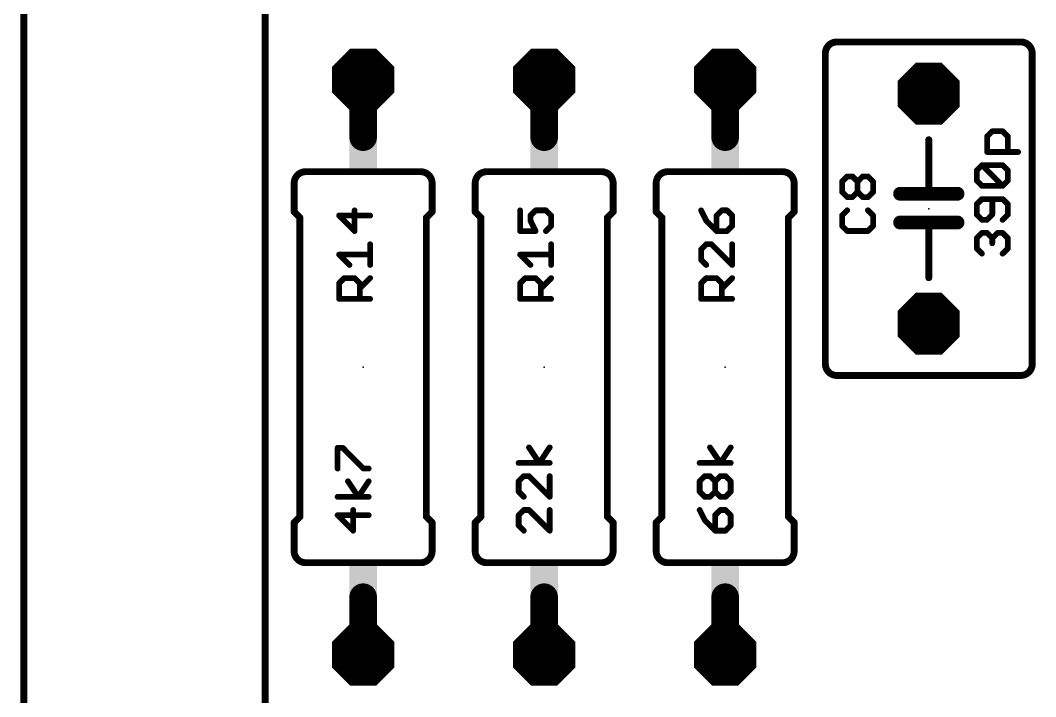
# Model space of a CAD drawing. Extents: x 0 to 135, y -25 to 72.
# Drawn here: x 37.92 to 60.36, y 15.72 to 30.66 of the extents above; entities that cross this region are included whole.
import ezdxf

# ---------------------------------------------------------------- set-up
doc = ezdxf.new("R2010")
doc.units = 0
for name, color, linetype in [('17', 82, 'CONTINUOUS'), ('21', 253, 'CONTINUOUS'), ('23', 7, 'CONTINUOUS'), ('25', 253, 'CONTINUOUS'), ('27', 253, 'CONTINUOUS'), ('29', 253, 'CONTINUOUS'), ('44', 253, 'CONTINUOUS'), ('51', 253, 'CONTINUOUS')]:
    doc.layers.add(name, color=color, linetype=linetype)

# ---------------------------------------------------------------- blocks, each defined once
blk = doc.blocks.new('OCTAGONP')
at = {"const_width": 0.5}
blk.add_lwpolyline([(-0.25, -0.1036), (-0.25, 0.1036), (-0.1036, 0.25), (0.1036, 0.25), (0.25, 0.1036), (0.25, -0.1036), (0.1036, -0.25), (-0.1036, -0.25), (-0.25, -0.1036), (-0.25, 0.1036)], dxfattribs=at)
blk = doc.blocks.new('RECT')
blk.add_solid([(-0.5, -0.5), (0.5, -0.5), (-0.5, 0.5), (0.5, 0.5)])

msp = doc.modelspace()

# ---------------------------------------------------------------- linework, layer by layer
at = {"layer": '21'}
for points, const_width in [([(43.334, 37.827), (43.334, 12.173)], 0.1524), ([(38, 31.731), (38, 15.348)], 0.1524), ([(60.032, 30.183), (55.968, 30.183)], 0.1524), ([(55.714, 29.929), (55.714, 23.071)], 0.1524), ([(60.286, 23.071), (60.286, 29.929)], 0.1524), ([(58, 26.8302), (58, 28.024)], 0.1524), ([(46.77, 27.318), (44.23, 27.318)], 0.1524), ([(50.77, 27.318), (48.23, 27.318)], 0.1524), ([(52.23, 27.318), (54.77, 27.318)], 0.1524), ([(43.976, 27.064), (43.976, 26.429)], 0.1524), ([(47.024, 27.064), (47.024, 26.429)], 0.1524), ([(47.976, 27.064), (47.976, 26.429)], 0.1524), ([(51.024, 27.064), (51.024, 26.429)], 0.1524), ([(51.976, 27.064), (51.976, 26.429)], 0.1524), ([(55.024, 27.064), (55.024, 26.429)], 0.1524), ([(57.365, 26.8302), (58, 26.8302)], 0.3048), ([(58, 26.8302), (58.635, 26.8302)], 0.3048), ([(44.103, 26.302), (43.976, 26.429)], 0.1524), ([(46.897, 26.302), (47.024, 26.429)], 0.1524), ([(48.103, 26.302), (47.976, 26.429)], 0.1524), ([(50.897, 26.302), (51.024, 26.429)], 0.1524), ([(52.103, 26.302), (51.976, 26.429)], 0.1524), ([(54.897, 26.302), (55.024, 26.429)], 0.1524), ([(44.103, 26.302), (44.103, 19.698)], 0.1524), ([(46.897, 26.302), (46.897, 19.698)], 0.1524), ([(48.103, 26.302), (48.103, 19.698)], 0.1524), ([(50.897, 26.302), (50.897, 19.698)], 0.1524), ([(52.103, 19.698), (52.103, 26.302)], 0.1524), ([(54.897, 19.698), (54.897, 26.302)], 0.1524), ([(57.365, 26.1952), (58, 26.1952)], 0.3048), ([(58, 26.1952), (58.635, 26.1952)], 0.3048), ([(58, 26.1952), (58, 24.976)], 0.1524), ([(55.968, 22.817), (60.032, 22.817)], 0.1524), ([(44.103, 19.698), (43.976, 19.571)], 0.1524), ([(46.897, 19.698), (47.024, 19.571)], 0.1524), ([(48.103, 19.698), (47.976, 19.571)], 0.1524), ([(50.897, 19.698), (51.024, 19.571)], 0.1524), ([(52.103, 19.698), (51.976, 19.571)], 0.1524), ([(54.897, 19.698), (55.024, 19.571)], 0.1524), ([(43.976, 18.936), (43.976, 19.571)], 0.1524), ([(47.024, 18.936), (47.024, 19.571)], 0.1524), ([(47.976, 18.936), (47.976, 19.571)], 0.1524), ([(51.024, 18.936), (51.024, 19.571)], 0.1524), ([(51.976, 18.936), (51.976, 19.571)], 0.1524), ([(55.024, 18.936), (55.024, 19.571)], 0.1524), ([(46.77, 18.682), (44.23, 18.682)], 0.1524), ([(50.77, 18.682), (48.23, 18.682)], 0.1524), ([(52.23, 18.682), (54.77, 18.682)], 0.1524)]:
    msp.add_lwpolyline(points, dxfattribs=dict(at, const_width=const_width))
for points, const_width in [([(55.968, 30.183, 0.4142), (55.714, 29.929)], 0.1524), ([(55.968, 30.2211, 1), (55.968, 30.1449)], 0.0762), ([(55.968, 30.1449, 1), (55.968, 30.2211)], 0.0762), ([(60.286, 29.929, 0.4142), (60.032, 30.183)], 0.1524), ([(60.032, 30.2211, 1), (60.032, 30.1449)], 0.0762), ([(60.032, 30.1449, 1), (60.032, 30.2211)], 0.0762), ([(55.7521, 29.929, 1), (55.6759, 29.929)], 0.0762), ([(55.6759, 29.929, 1), (55.7521, 29.929)], 0.0762), ([(60.3241, 29.929, 1), (60.2479, 29.929)], 0.0762), ([(60.2479, 29.929, 1), (60.3241, 29.929)], 0.0762), ([(58.0381, 28.024, 1), (57.9619, 28.024)], 0.0762), ([(44.23, 27.318, 0.4142), (43.976, 27.064)], 0.1524), ([(44.23, 27.3561, 1), (44.23, 27.2799)], 0.0762), ([(44.23, 27.2799, 1), (44.23, 27.3561)], 0.0762), ([(47.024, 27.064, 0.4142), (46.77, 27.318)], 0.1524), ([(46.77, 27.3561, 1), (46.77, 27.2799)], 0.0762), ([(46.77, 27.2799, 1), (46.77, 27.3561)], 0.0762), ([(48.23, 27.318, 0.4142), (47.976, 27.064)], 0.1524), ([(48.23, 27.3561, 1), (48.23, 27.2799)], 0.0762), ([(48.23, 27.2799, 1), (48.23, 27.3561)], 0.0762), ([(51.024, 27.064, 0.4142), (50.77, 27.318)], 0.1524), ([(50.77, 27.3561, 1), (50.77, 27.2799)], 0.0762), ([(50.77, 27.2799, 1), (50.77, 27.3561)], 0.0762), ([(52.23, 27.318, 0.4142), (51.976, 27.064)], 0.1524), ([(52.23, 27.3561, 1), (52.23, 27.2799)], 0.0762), ([(52.23, 27.2799, 1), (52.23, 27.3561)], 0.0762), ([(55.024, 27.064, 0.4142), (54.77, 27.318)], 0.1524), ([(54.77, 27.3561, 1), (54.77, 27.2799)], 0.0762), ([(54.77, 27.2799, 1), (54.77, 27.3561)], 0.0762), ([(44.0141, 27.064, 1), (43.9379, 27.064)], 0.0762), ([(43.9379, 27.064, 1), (44.0141, 27.064)], 0.0762), ([(47.0621, 27.064, 1), (46.9859, 27.064)], 0.0762), ([(46.9859, 27.064, 1), (47.0621, 27.064)], 0.0762), ([(48.0141, 27.064, 1), (47.9379, 27.064)], 0.0762), ([(47.9379, 27.064, 1), (48.0141, 27.064)], 0.0762), ([(51.0621, 27.064, 1), (50.9859, 27.064)], 0.0762), ([(50.9859, 27.064, 1), (51.0621, 27.064)], 0.0762), ([(52.0141, 27.064, 1), (51.9379, 27.064)], 0.0762), ([(51.9379, 27.064, 1), (52.0141, 27.064)], 0.0762), ([(55.0621, 27.064, 1), (54.9859, 27.064)], 0.0762), ([(54.9859, 27.064, 1), (55.0621, 27.064)], 0.0762), ([(57.365, 26.9064, 1), (57.365, 26.754)], 0.1524), ([(58, 26.9064, 1), (58, 26.754)], 0.1524), ([(58, 26.754, 1), (58, 26.9064)], 0.1524), ([(58.635, 26.754, 1), (58.635, 26.9064)], 0.1524), ([(57.9619, 26.8302, 1), (58.0381, 26.8302)], 0.0762), ([(44.0029, 26.4559, 1), (43.9491, 26.4021)], 0.0762), ([(47.0509, 26.4021, 1), (46.9971, 26.4559)], 0.0762), ([(48.0029, 26.4559, 1), (47.9491, 26.4021)], 0.0762), ([(51.0509, 26.4021, 1), (50.9971, 26.4559)], 0.0762), ([(52.0029, 26.4559, 1), (51.9491, 26.4021)], 0.0762), ([(55.0509, 26.4021, 1), (54.9971, 26.4559)], 0.0762), ([(43.9379, 26.429, 1), (44.0141, 26.429)], 0.0762), ([(44.1411, 26.302, 1), (44.0649, 26.302)], 0.0762), ([(44.0761, 26.2751, 1), (44.1299, 26.3289)], 0.0762), ([(46.9351, 26.302, 1), (46.8589, 26.302)], 0.0762), ([(46.8701, 26.3289, 1), (46.9239, 26.2751)], 0.0762), ([(46.9859, 26.429, 1), (47.0621, 26.429)], 0.0762), ([(47.9379, 26.429, 1), (48.0141, 26.429)], 0.0762), ([(48.1411, 26.302, 1), (48.0649, 26.302)], 0.0762), ([(48.0761, 26.2751, 1), (48.1299, 26.3289)], 0.0762), ([(50.9351, 26.302, 1), (50.8589, 26.302)], 0.0762), ([(50.8701, 26.3289, 1), (50.9239, 26.2751)], 0.0762), ([(50.9859, 26.429, 1), (51.0621, 26.429)], 0.0762), ([(51.9379, 26.429, 1), (52.0141, 26.429)], 0.0762), ([(52.1411, 26.302, 1), (52.0649, 26.302)], 0.0762), ([(52.0761, 26.2751, 1), (52.1299, 26.3289)], 0.0762), ([(54.9351, 26.302, 1), (54.8589, 26.302)], 0.0762), ([(54.8701, 26.3289, 1), (54.9239, 26.2751)], 0.0762), ([(54.9859, 26.429, 1), (55.0621, 26.429)], 0.0762), ([(57.365, 26.2714, 1), (57.365, 26.119)], 0.1524), ([(58, 26.2714, 1), (58, 26.119)], 0.1524), ([(58, 26.119, 1), (58, 26.2714)], 0.1524), ([(58.0381, 26.1952, 1), (57.9619, 26.1952)], 0.0762), ([(58.635, 26.119, 1), (58.635, 26.2714)], 0.1524), ([(57.9619, 24.976, 1), (58.0381, 24.976)], 0.0762), ([(55.714, 23.071, 0.4142), (55.968, 22.817)], 0.1524), ([(55.7521, 23.071, 1), (55.6759, 23.071)], 0.0762), ([(60.032, 22.817, 0.4142), (60.286, 23.071)], 0.1524), ([(60.3241, 23.071, 1), (60.2479, 23.071)], 0.0762), ([(55.6759, 23.071, 1), (55.7521, 23.071)], 0.0762), ([(55.968, 22.8551, 1), (55.968, 22.7789)], 0.0762), ([(55.968, 22.7789, 1), (55.968, 22.8551)], 0.0762), ([(60.032, 22.8551, 1), (60.032, 22.7789)], 0.0762), ([(60.032, 22.7789, 1), (60.032, 22.8551)], 0.0762), ([(60.2479, 23.071, 1), (60.3241, 23.071)], 0.0762), ([(44.1299, 19.6711, 1), (44.0761, 19.7249)], 0.0762), ([(46.9239, 19.7249, 1), (46.8701, 19.6711)], 0.0762), ([(48.1299, 19.6711, 1), (48.0761, 19.7249)], 0.0762), ([(50.9239, 19.7249, 1), (50.8701, 19.6711)], 0.0762), ([(52.1299, 19.6711, 1), (52.0761, 19.7249)], 0.0762), ([(54.9239, 19.7249, 1), (54.8701, 19.6711)], 0.0762), ([(44.0141, 19.571, 1), (43.9379, 19.571)], 0.0762), ([(43.9491, 19.5979, 1), (44.0029, 19.5441)], 0.0762), ([(44.0649, 19.698, 1), (44.1411, 19.698)], 0.0762), ([(46.8589, 19.698, 1), (46.9351, 19.698)], 0.0762), ([(47.0621, 19.571, 1), (46.9859, 19.571)], 0.0762), ([(46.9971, 19.5441, 1), (47.0509, 19.5979)], 0.0762), ([(48.0141, 19.571, 1), (47.9379, 19.571)], 0.0762), ([(47.9491, 19.5979, 1), (48.0029, 19.5441)], 0.0762), ([(48.0649, 19.698, 1), (48.1411, 19.698)], 0.0762), ([(50.8589, 19.698, 1), (50.9351, 19.698)], 0.0762), ([(51.0621, 19.571, 1), (50.9859, 19.571)], 0.0762), ([(50.9971, 19.5441, 1), (51.0509, 19.5979)], 0.0762), ([(52.0141, 19.571, 1), (51.9379, 19.571)], 0.0762), ([(51.9491, 19.5979, 1), (52.0029, 19.5441)], 0.0762), ([(52.0649, 19.698, 1), (52.1411, 19.698)], 0.0762), ([(54.8589, 19.698, 1), (54.9351, 19.698)], 0.0762), ([(55.0621, 19.571, 1), (54.9859, 19.571)], 0.0762), ([(54.9971, 19.5441, 1), (55.0509, 19.5979)], 0.0762), ([(43.976, 18.936, 0.4142), (44.23, 18.682)], 0.1524), ([(44.0141, 18.936, 1), (43.9379, 18.936)], 0.0762), ([(43.9379, 18.936, 1), (44.0141, 18.936)], 0.0762), ([(46.77, 18.682, 0.4142), (47.024, 18.936)], 0.1524), ([(47.0621, 18.936, 1), (46.9859, 18.936)], 0.0762), ([(46.9859, 18.936, 1), (47.0621, 18.936)], 0.0762), ([(47.976, 18.936, 0.4142), (48.23, 18.682)], 0.1524), ([(48.0141, 18.936, 1), (47.9379, 18.936)], 0.0762), ([(47.9379, 18.936, 1), (48.0141, 18.936)], 0.0762), ([(50.77, 18.682, 0.4142), (51.024, 18.936)], 0.1524), ([(51.0621, 18.936, 1), (50.9859, 18.936)], 0.0762), ([(50.9859, 18.936, 1), (51.0621, 18.936)], 0.0762), ([(51.976, 18.936, 0.4142), (52.23, 18.682)], 0.1524), ([(52.0141, 18.936, 1), (51.9379, 18.936)], 0.0762), ([(51.9379, 18.936, 1), (52.0141, 18.936)], 0.0762), ([(54.77, 18.682, 0.4142), (55.024, 18.936)], 0.1524), ([(55.0621, 18.936, 1), (54.9859, 18.936)], 0.0762), ([(54.9859, 18.936, 1), (55.0621, 18.936)], 0.0762), ([(44.23, 18.7201, 1), (44.23, 18.6439)], 0.0762), ([(44.23, 18.6439, 1), (44.23, 18.7201)], 0.0762), ([(46.77, 18.7201, 1), (46.77, 18.6439)], 0.0762), ([(46.77, 18.6439, 1), (46.77, 18.7201)], 0.0762), ([(48.23, 18.7201, 1), (48.23, 18.6439)], 0.0762), ([(48.23, 18.6439, 1), (48.23, 18.7201)], 0.0762), ([(50.77, 18.7201, 1), (50.77, 18.6439)], 0.0762), ([(50.77, 18.6439, 1), (50.77, 18.7201)], 0.0762), ([(52.23, 18.7201, 1), (52.23, 18.6439)], 0.0762), ([(52.23, 18.6439, 1), (52.23, 18.7201)], 0.0762), ([(54.77, 18.7201, 1), (54.77, 18.6439)], 0.0762), ([(54.77, 18.6439, 1), (54.77, 18.7201)], 0.0762)]:
    msp.add_lwpolyline(points, format="xyb", dxfattribs=dict(at, const_width=const_width))
at = {"layer": '23'}
for p in [(58, 26.5), (38, 25), (45.5, 23), (49.5, 23), (53.5, 23)]:
    msp.add_point(p, dxfattribs=at)
at = {"layer": '25', "const_width": 0.127}
for points in [[(56.0831, 27.0991), (56.1975, 27.2135)], [(56.0831, 26.8703), (56.0831, 27.0991)], [(56.1975, 27.2135), (56.3119, 27.2135)], [(56.3119, 27.2135), (56.4263, 27.0991)], [(56.4263, 27.0991), (56.5407, 27.2135)], [(56.4263, 26.8703), (56.4263, 27.0991)], [(56.5407, 27.2135), (56.6551, 27.2135)], [(56.6551, 27.2135), (56.7695, 27.0991)], [(56.7695, 27.0991), (56.7695, 26.8703)], [(56.1975, 26.7559), (56.0831, 26.8703)], [(56.4263, 26.8703), (56.3119, 26.7559)], [(56.5407, 26.7559), (56.4263, 26.8703)], [(56.7695, 26.8703), (56.6551, 26.7559)], [(56.3119, 26.7559), (56.1975, 26.7559)], [(56.6551, 26.7559), (56.5407, 26.7559)], [(45.3111, 26.0061), (45.3111, 26.4637)], [(48.9679, 26.4637), (48.9679, 26.0061)], [(49.1967, 26.3493), (49.3111, 26.4637)], [(49.3111, 26.4637), (49.5399, 26.4637)], [(49.5399, 26.4637), (49.6543, 26.3493)], [(52.9679, 26.4637), (53.0823, 26.2349)], [(53.4255, 26.4637), (53.3111, 26.3493)], [(53.5399, 26.4637), (53.4255, 26.4637)], [(53.6543, 26.3493), (53.5399, 26.4637)], [(56.1975, 26.4651), (56.0831, 26.3507)], [(56.7695, 26.3507), (56.6551, 26.4651)], [(45.6543, 26.3493), (44.9679, 26.3493)], [(44.9679, 26.3493), (45.3111, 26.0061)], [(49.1967, 26.2349), (49.1967, 26.3493)], [(49.3111, 26.0061), (49.1967, 26.2349)], [(49.6543, 26.3493), (49.6543, 26.1205)], [(53.0823, 26.2349), (53.3111, 26.0061)], [(53.3111, 26.3493), (53.3111, 26.0061)], [(53.6543, 26.1205), (53.6543, 26.3493)], [(56.0831, 26.3507), (56.0831, 26.1219)], [(56.7695, 26.1219), (56.7695, 26.3507)], [(48.9679, 26.0061), (49.3111, 26.0061)], [(49.6543, 26.1205), (49.5399, 26.0061)], [(53.3111, 26.0061), (53.5399, 26.0061)], [(53.5399, 26.0061), (53.6543, 26.1205)], [(56.0831, 26.1219), (56.1975, 26.0075)], [(56.1975, 26.0075), (56.6551, 26.0075)], [(56.6551, 26.0075), (56.7695, 26.1219)], [(45.6543, 25.2577), (45.6543, 25.7153)], [(49.6543, 25.2577), (49.6543, 25.7153)], [(53.0823, 25.7153), (52.9679, 25.6009)], [(52.9679, 25.6009), (52.9679, 25.3721)], [(53.1967, 25.7153), (53.0823, 25.7153)], [(53.6543, 25.2577), (53.1967, 25.7153)], [(53.6543, 25.7153), (53.6543, 25.2577)], [(45.1967, 25.2577), (44.9679, 25.4865)], [(44.9679, 25.4865), (45.6543, 25.4865)], [(49.1967, 25.2577), (48.9679, 25.4865)], [(48.9679, 25.4865), (49.6543, 25.4865)], [(52.9679, 25.3721), (53.0823, 25.2577)], [(44.9679, 24.8524), (45.0823, 24.9668)], [(44.9679, 24.5093), (44.9679, 24.8524)], [(45.0823, 24.9668), (45.3111, 24.9668)], [(45.3111, 24.9668), (45.4255, 24.8524)], [(45.4255, 24.738), (45.6543, 24.9668)], [(45.4255, 24.8524), (45.4255, 24.5093)], [(48.9679, 24.8524), (49.0823, 24.9668)], [(48.9679, 24.5093), (48.9679, 24.8524)], [(49.0823, 24.9668), (49.3111, 24.9668)], [(49.3111, 24.9668), (49.4255, 24.8524)], [(49.4255, 24.738), (49.6543, 24.9668)], [(49.4255, 24.8524), (49.4255, 24.5093)], [(52.9679, 24.8524), (53.0823, 24.9668)], [(52.9679, 24.5093), (52.9679, 24.8524)], [(53.0823, 24.9668), (53.3111, 24.9668)], [(53.3111, 24.9668), (53.4255, 24.8524)], [(53.4255, 24.738), (53.6543, 24.9668)], [(53.4255, 24.8524), (53.4255, 24.5093)], [(45.6543, 24.5093), (44.9679, 24.5093)], [(49.6543, 24.5093), (48.9679, 24.5093)], [(53.6543, 24.5093), (52.9679, 24.5093)]]:
    msp.add_lwpolyline(points, dxfattribs=at)
at = {"layer": '25', "const_width": 0.0635}
for points in [[(56.1149, 27.0991, 1), (56.0514, 27.0991)], [(56.0607, 27.1216, 1), (56.1056, 27.0767)], [(56.1975, 27.2453, 1), (56.1975, 27.1818)], [(56.22, 27.1911, 1), (56.1751, 27.236)], [(56.3344, 27.236, 1), (56.2895, 27.1911)], [(56.3119, 27.1818, 1), (56.3119, 27.2453)], [(56.4581, 27.0991, 1), (56.3946, 27.0991)], [(56.4039, 27.1216, 1), (56.4488, 27.0767)], [(56.4039, 27.0767, 1), (56.4488, 27.1216)], [(56.5407, 27.2453, 1), (56.5407, 27.1818)], [(56.5632, 27.1911, 1), (56.5183, 27.236)], [(56.6776, 27.236, 1), (56.6327, 27.1911)], [(56.6551, 27.1818, 1), (56.6551, 27.2453)], [(56.8013, 27.0991, 1), (56.7377, 27.0991)], [(56.747, 27.0767, 1), (56.792, 27.1216)], [(56.1056, 26.8928, 1), (56.0607, 26.8479)], [(56.4488, 26.8928, 1), (56.4039, 26.8479)], [(56.4488, 26.8479, 1), (56.4039, 26.8928)], [(56.792, 26.8479, 1), (56.747, 26.8928)], [(56.0514, 26.8703, 1), (56.1149, 26.8703)], [(56.1975, 26.7877, 1), (56.1975, 26.7242)], [(56.1751, 26.7335, 1), (56.22, 26.7784)], [(56.2895, 26.7784, 1), (56.3344, 26.7335)], [(56.3119, 26.7242, 1), (56.3119, 26.7877)], [(56.3946, 26.8703, 1), (56.4581, 26.8703)], [(56.5407, 26.7877, 1), (56.5407, 26.7242)], [(56.5183, 26.7335, 1), (56.5632, 26.7784)], [(56.6327, 26.7784, 1), (56.6776, 26.7335)], [(56.6551, 26.7242, 1), (56.6551, 26.7877)], [(56.7377, 26.8703, 1), (56.8013, 26.8703)], [(45.3429, 26.4637, 1), (45.2794, 26.4637)], [(48.9997, 26.4637, 1), (48.9362, 26.4637)], [(49.3111, 26.4954, 1), (49.3111, 26.4319)], [(49.3336, 26.4412, 1), (49.2887, 26.4861)], [(49.5624, 26.4861, 1), (49.5175, 26.4412)], [(49.5399, 26.4319, 1), (49.5399, 26.4954)], [(52.9963, 26.4779, 1), (52.9395, 26.4495)], [(53.4255, 26.4954, 1), (53.4255, 26.4319)], [(53.448, 26.4412, 1), (53.4031, 26.4861)], [(53.5624, 26.4861, 1), (53.5175, 26.4412)], [(53.5399, 26.4319, 1), (53.5399, 26.4954)], [(56.22, 26.4426, 1), (56.1751, 26.4875)], [(56.6776, 26.4875, 1), (56.6327, 26.4426)], [(44.9679, 26.381, 1), (44.9679, 26.3175)], [(44.9904, 26.3717, 1), (44.9455, 26.3268)], [(45.6543, 26.3175, 1), (45.6543, 26.381)], [(49.2285, 26.3493, 1), (49.165, 26.3493)], [(49.2251, 26.2491, 1), (49.1683, 26.2207)], [(49.165, 26.2349, 1), (49.2285, 26.2349)], [(49.1743, 26.3717, 1), (49.2192, 26.3268)], [(49.6861, 26.3493, 1), (49.6225, 26.3493)], [(49.6318, 26.3268, 1), (49.6768, 26.3717)], [(53.1048, 26.2573, 1), (53.0599, 26.2124)], [(53.0539, 26.2207, 1), (53.1107, 26.2491)], [(53.3429, 26.3493, 1), (53.2794, 26.3493)], [(53.2887, 26.3717, 1), (53.3336, 26.3268)], [(53.6861, 26.3493, 1), (53.6225, 26.3493)], [(53.6318, 26.3268, 1), (53.6768, 26.3717)], [(56.1149, 26.3507, 1), (56.0514, 26.3507)], [(56.0607, 26.3731, 1), (56.1056, 26.3282)], [(56.8013, 26.3507, 1), (56.7377, 26.3507)], [(56.747, 26.3282, 1), (56.792, 26.3731)], [(45.2794, 26.0061, 1), (45.3429, 26.0061)], [(45.2887, 25.9836, 1), (45.3336, 26.0285)], [(48.9679, 26.0378, 1), (48.9679, 25.9743)], [(48.9362, 26.0061, 1), (48.9997, 26.0061)], [(49.2827, 25.9919, 1), (49.3395, 26.0203)], [(49.3111, 25.9743, 1), (49.3111, 26.0378)], [(49.5175, 26.0285, 1), (49.5624, 25.9836)], [(49.6225, 26.1205, 1), (49.6861, 26.1205)], [(49.6768, 26.098, 1), (49.6318, 26.1429)], [(53.3111, 26.0378, 1), (53.3111, 25.9743)], [(53.2794, 26.0061, 1), (53.3429, 26.0061)], [(53.2887, 25.9836, 1), (53.3336, 26.0285)], [(53.5175, 26.0285, 1), (53.5624, 25.9836)], [(53.5399, 25.9743, 1), (53.5399, 26.0378)], [(53.6225, 26.1205, 1), (53.6861, 26.1205)], [(53.6768, 26.098, 1), (53.6318, 26.1429)], [(56.0514, 26.1219, 1), (56.1149, 26.1219)], [(56.1056, 26.1443, 1), (56.0607, 26.0994)], [(56.1975, 26.0392, 1), (56.1975, 25.9758)], [(56.1751, 25.985, 1), (56.22, 26.03)], [(56.6327, 26.03, 1), (56.6776, 25.985)], [(56.6551, 25.9758, 1), (56.6551, 26.0392)], [(56.7377, 26.1219, 1), (56.8013, 26.1219)], [(56.792, 26.0994, 1), (56.747, 26.1443)], [(45.6861, 25.7153, 1), (45.6225, 25.7153)], [(49.6861, 25.7153, 1), (49.6225, 25.7153)], [(52.9997, 25.6009, 1), (52.9362, 25.6009)], [(52.9455, 25.6233, 1), (52.9904, 25.5784)], [(53.0823, 25.747, 1), (53.0823, 25.6835)], [(53.1048, 25.6928, 1), (53.0599, 25.7377)], [(53.2192, 25.7377, 1), (53.1743, 25.6928)], [(53.1967, 25.6835, 1), (53.1967, 25.747)], [(53.6861, 25.7153, 1), (53.6225, 25.7153)], [(44.9679, 25.5182, 1), (44.9679, 25.4547)], [(44.9904, 25.5089, 1), (44.9455, 25.464)], [(45.6543, 25.4547, 1), (45.6543, 25.5182)], [(48.9679, 25.5182, 1), (48.9679, 25.4547)], [(48.9904, 25.5089, 1), (48.9455, 25.464)], [(49.6543, 25.4547, 1), (49.6543, 25.5182)], [(52.9362, 25.3721, 1), (52.9997, 25.3721)], [(52.9904, 25.3945, 1), (52.9455, 25.3496)], [(45.1743, 25.2352, 1), (45.2192, 25.2801)], [(45.6225, 25.2577, 1), (45.6861, 25.2577)], [(49.1743, 25.2352, 1), (49.2192, 25.2801)], [(49.6225, 25.2577, 1), (49.6861, 25.2577)], [(53.0599, 25.2352, 1), (53.1048, 25.2801)], [(53.6225, 25.2577, 1), (53.6861, 25.2577)], [(53.6318, 25.2352, 1), (53.6768, 25.2801)], [(44.9997, 24.8524, 1), (44.9362, 24.8524)], [(44.9455, 24.8749, 1), (44.9904, 24.83)], [(45.0823, 24.9986, 1), (45.0823, 24.9351)], [(45.1048, 24.9444, 1), (45.0599, 24.9893)], [(45.3336, 24.9893, 1), (45.2887, 24.9444)], [(45.3111, 24.9351, 1), (45.3111, 24.9986)], [(45.4573, 24.8524, 1), (45.3938, 24.8524)], [(45.4031, 24.83, 1), (45.448, 24.8749)], [(45.6768, 24.9444, 1), (45.6318, 24.9893)], [(48.9997, 24.8524, 1), (48.9362, 24.8524)], [(48.9455, 24.8749, 1), (48.9904, 24.83)], [(49.0823, 24.9986, 1), (49.0823, 24.9351)], [(49.1048, 24.9444, 1), (49.0599, 24.9893)], [(49.3336, 24.9893, 1), (49.2887, 24.9444)], [(49.3111, 24.9351, 1), (49.3111, 24.9986)], [(49.4573, 24.8524, 1), (49.3938, 24.8524)], [(49.4031, 24.83, 1), (49.448, 24.8749)], [(49.6768, 24.9444, 1), (49.6318, 24.9893)], [(52.9997, 24.8524, 1), (52.9362, 24.8524)], [(52.9455, 24.8749, 1), (52.9904, 24.83)], [(53.0823, 24.9986, 1), (53.0823, 24.9351)], [(53.1048, 24.9444, 1), (53.0599, 24.9893)], [(53.3336, 24.9893, 1), (53.2887, 24.9444)], [(53.3111, 24.9351, 1), (53.3111, 24.9986)], [(53.4573, 24.8524, 1), (53.3938, 24.8524)], [(53.4031, 24.83, 1), (53.448, 24.8749)], [(53.6768, 24.9444, 1), (53.6318, 24.9893)], [(45.4031, 24.7605, 1), (45.448, 24.7156)], [(49.4031, 24.7605, 1), (49.448, 24.7156)], [(53.4031, 24.7605, 1), (53.448, 24.7156)], [(44.9679, 24.541, 1), (44.9679, 24.4775)], [(44.9362, 24.5093, 1), (44.9997, 24.5093)], [(45.3938, 24.5093, 1), (45.4573, 24.5093)], [(45.6543, 24.4775, 1), (45.6543, 24.541)], [(48.9679, 24.541, 1), (48.9679, 24.4775)], [(48.9362, 24.5093, 1), (48.9997, 24.5093)], [(49.3938, 24.5093, 1), (49.4573, 24.5093)], [(49.6543, 24.4775, 1), (49.6543, 24.541)], [(52.9679, 24.541, 1), (52.9679, 24.4775)], [(52.9362, 24.5093, 1), (52.9997, 24.5093)], [(53.3938, 24.5093, 1), (53.4573, 24.5093)], [(53.6543, 24.4775, 1), (53.6543, 24.541)]]:
    msp.add_lwpolyline(points, format="xyb", dxfattribs=at)
at = {"layer": '27', "const_width": 0.127}
for points in [[(59.2889, 28.0959), (59.4033, 28.2103)], [(59.4033, 28.2103), (59.6321, 28.2103)], [(59.6321, 28.2103), (59.7465, 28.0959)], [(59.2889, 27.7527), (59.2889, 28.0959)], [(59.7465, 28.0959), (59.7465, 27.7527)], [(59.9753, 27.7527), (59.2889, 27.7527)], [(59.0601, 27.3475), (59.1745, 27.4619)], [(59.0601, 27.1187), (59.0601, 27.3475)], [(59.1745, 27.4619), (59.6321, 27.4619)], [(59.6321, 27.0043), (59.1745, 27.4619)], [(59.6321, 27.4619), (59.7465, 27.3475)], [(59.7465, 27.3475), (59.7465, 27.1187)], [(59.1745, 27.0043), (59.0601, 27.1187)], [(59.7465, 27.1187), (59.6321, 27.0043)], [(59.6321, 27.0043), (59.1745, 27.0043)], [(59.1745, 26.7135), (59.0601, 26.5991)], [(59.6321, 26.7135), (59.1745, 26.7135)], [(59.4033, 26.3703), (59.4033, 26.7135)], [(59.7465, 26.5991), (59.6321, 26.7135)], [(59.0601, 26.5991), (59.0601, 26.3703)], [(59.7465, 26.3703), (59.7465, 26.5991)], [(59.0601, 26.3703), (59.1745, 26.2559)], [(59.1745, 26.2559), (59.2889, 26.2559)], [(59.2889, 26.2559), (59.4033, 26.3703)], [(59.6321, 26.2559), (59.7465, 26.3703)], [(59.0601, 25.8507), (59.1745, 25.9651)], [(59.1745, 25.9651), (59.2889, 25.9651)], [(59.2889, 25.9651), (59.4033, 25.8507)], [(59.4033, 25.8507), (59.5177, 25.9651)], [(59.5177, 25.9651), (59.6321, 25.9651)], [(59.6321, 25.9651), (59.7465, 25.8507)], [(59.0601, 25.6219), (59.0601, 25.8507)], [(59.4033, 25.8507), (59.4033, 25.7363)], [(59.7465, 25.8507), (59.7465, 25.6219)], [(59.1745, 25.5075), (59.0601, 25.6219)], [(59.7465, 25.6219), (59.6321, 25.5075)], [(44.9359, 20.7606), (44.9359, 21.2182)], [(44.9359, 21.2182), (45.0503, 21.2182)], [(45.0503, 21.2182), (45.5079, 20.7606)], [(49.3935, 20.8853), (49.1647, 21.2285)], [(49.6223, 21.2285), (49.3935, 20.8853)], [(53.3935, 20.8853), (53.1647, 21.2285)], [(53.6223, 21.2285), (53.3935, 20.8853)], [(49.6223, 20.8853), (48.9359, 20.8853)], [(53.6223, 20.8853), (52.9359, 20.8853)], [(45.5079, 20.7606), (45.6223, 20.7606)], [(49.0503, 20.5945), (48.9359, 20.4801)], [(49.1647, 20.5945), (49.0503, 20.5945)], [(49.6223, 20.1369), (49.1647, 20.5945)], [(49.6223, 20.5945), (49.6223, 20.1369)], [(52.9359, 20.4801), (53.0503, 20.5945)], [(53.0503, 20.5945), (53.1647, 20.5945)], [(53.1647, 20.5945), (53.2791, 20.4801)], [(53.2791, 20.4801), (53.3935, 20.5945)], [(53.3935, 20.5945), (53.5079, 20.5945)], [(53.5079, 20.5945), (53.6223, 20.4801)], [(45.3935, 20.1369), (45.1647, 20.4801)], [(45.6223, 20.4801), (45.3935, 20.1369)], [(48.9359, 20.4801), (48.9359, 20.2513)], [(52.9359, 20.2513), (52.9359, 20.4801)], [(53.2791, 20.2513), (53.2791, 20.4801)], [(53.6223, 20.4801), (53.6223, 20.2513)], [(45.6223, 20.1369), (44.9359, 20.1369)], [(48.9359, 20.2513), (49.0503, 20.1369)], [(53.0503, 20.1369), (52.9359, 20.2513)], [(53.1647, 20.1369), (53.0503, 20.1369)], [(53.2791, 20.2513), (53.1647, 20.1369)], [(53.3935, 20.1369), (53.2791, 20.2513)], [(53.5079, 20.1369), (53.3935, 20.1369)], [(53.6223, 20.2513), (53.5079, 20.1369)], [(45.6223, 19.7317), (44.9359, 19.7317)], [(44.9359, 19.7317), (45.2791, 19.3885)], [(45.2791, 19.3885), (45.2791, 19.8461)], [(49.0503, 19.8461), (48.9359, 19.7317)], [(48.9359, 19.7317), (48.9359, 19.5029)], [(49.1647, 19.8461), (49.0503, 19.8461)], [(49.6223, 19.3885), (49.1647, 19.8461)], [(49.6223, 19.8461), (49.6223, 19.3885)], [(52.9359, 19.8461), (53.0503, 19.6173)], [(53.3935, 19.8461), (53.2791, 19.7317)], [(53.2791, 19.7317), (53.2791, 19.3885)], [(53.5079, 19.8461), (53.3935, 19.8461)], [(53.6223, 19.7317), (53.5079, 19.8461)], [(53.6223, 19.5029), (53.6223, 19.7317)], [(48.9359, 19.5029), (49.0503, 19.3885)], [(53.0503, 19.6173), (53.2791, 19.3885)], [(53.5079, 19.3885), (53.6223, 19.5029)], [(53.2791, 19.3885), (53.5079, 19.3885)]]:
    msp.add_lwpolyline(points, dxfattribs=at)
at = {"layer": '27', "const_width": 0.0635}
for points in [[(59.4033, 28.2421, 1), (59.4033, 28.1786)], [(59.4258, 28.1879, 1), (59.3809, 28.2328)], [(59.6546, 28.2328, 1), (59.6097, 28.1879)], [(59.6321, 28.1786, 1), (59.6321, 28.2421)], [(59.3207, 28.0959, 1), (59.2572, 28.0959)], [(59.2665, 28.1184, 1), (59.3114, 28.0735)], [(59.7783, 28.0959, 1), (59.7148, 28.0959)], [(59.724, 28.0735, 1), (59.769, 28.1184)], [(59.2889, 27.7845, 1), (59.2889, 27.721)], [(59.2572, 27.7527, 1), (59.3207, 27.7527)], [(59.7148, 27.7527, 1), (59.7783, 27.7527)], [(59.9753, 27.721, 1), (59.9753, 27.7845)], [(59.0919, 27.3475, 1), (59.0284, 27.3475)], [(59.0377, 27.37, 1), (59.0826, 27.3251)], [(59.1745, 27.4937, 1), (59.1745, 27.4302)], [(59.197, 27.4844, 1), (59.1521, 27.4395)], [(59.197, 27.4395, 1), (59.1521, 27.4844)], [(59.6546, 27.4844, 1), (59.6097, 27.4395)], [(59.6321, 27.4302, 1), (59.6321, 27.4937)], [(59.7783, 27.3475, 1), (59.7148, 27.3475)], [(59.724, 27.3251, 1), (59.769, 27.37)], [(59.0826, 27.1412, 1), (59.0377, 27.0963)], [(59.769, 27.0963, 1), (59.724, 27.1412)], [(59.0284, 27.1187, 1), (59.0919, 27.1187)], [(59.1745, 27.0361, 1), (59.1745, 26.9726)], [(59.1521, 26.9819, 1), (59.197, 27.0268)], [(59.6097, 27.0268, 1), (59.6546, 26.9819)], [(59.6097, 26.9819, 1), (59.6546, 27.0268)], [(59.6321, 26.9726, 1), (59.6321, 27.0361)], [(59.7148, 27.1187, 1), (59.7783, 27.1187)], [(59.1745, 26.7453, 1), (59.1745, 26.6818)], [(59.197, 26.6911, 1), (59.1521, 26.736)], [(59.4351, 26.7135, 1), (59.3716, 26.7135)], [(59.6546, 26.736, 1), (59.6097, 26.6911)], [(59.6321, 26.6818, 1), (59.6321, 26.7453)], [(59.0919, 26.5991, 1), (59.0284, 26.5991)], [(59.0377, 26.6216, 1), (59.0826, 26.5767)], [(59.7783, 26.5991, 1), (59.7148, 26.5991)], [(59.724, 26.5767, 1), (59.769, 26.6216)], [(59.0284, 26.3703, 1), (59.0919, 26.3703)], [(59.0826, 26.3928, 1), (59.0377, 26.3479)], [(59.1745, 26.2877, 1), (59.1745, 26.2242)], [(59.1521, 26.2335, 1), (59.197, 26.2784)], [(59.2665, 26.2784, 1), (59.3114, 26.2335)], [(59.2889, 26.2242, 1), (59.2889, 26.2877)], [(59.3716, 26.3703, 1), (59.4351, 26.3703)], [(59.4258, 26.3479, 1), (59.3809, 26.3928)], [(59.6097, 26.2784, 1), (59.6546, 26.2335)], [(59.7148, 26.3703, 1), (59.7783, 26.3703)], [(59.769, 26.3479, 1), (59.724, 26.3928)], [(59.1745, 25.9968, 1), (59.1745, 25.9333)], [(59.197, 25.9426, 1), (59.1521, 25.9875)], [(59.3114, 25.9875, 1), (59.2665, 25.9426)], [(59.2889, 25.9333, 1), (59.2889, 25.9968)], [(59.5177, 25.9968, 1), (59.5177, 25.9333)], [(59.5402, 25.9426, 1), (59.4953, 25.9875)], [(59.6546, 25.9875, 1), (59.6097, 25.9426)], [(59.6321, 25.9333, 1), (59.6321, 25.9968)], [(59.0919, 25.8507, 1), (59.0284, 25.8507)], [(59.0377, 25.8731, 1), (59.0826, 25.8282)], [(59.4351, 25.8507, 1), (59.3716, 25.8507)], [(59.3809, 25.8731, 1), (59.4258, 25.8282)], [(59.3809, 25.8282, 1), (59.4258, 25.8731)], [(59.7783, 25.8507, 1), (59.7148, 25.8507)], [(59.724, 25.8282, 1), (59.769, 25.8731)], [(59.0284, 25.6219, 1), (59.0919, 25.6219)], [(59.0826, 25.6443, 1), (59.0377, 25.5994)], [(59.3716, 25.7363, 1), (59.4351, 25.7363)], [(59.7148, 25.6219, 1), (59.7783, 25.6219)], [(59.769, 25.5994, 1), (59.724, 25.6443)], [(59.1521, 25.485, 1), (59.197, 25.53)], [(59.6097, 25.53, 1), (59.6546, 25.485)], [(44.9359, 21.2499, 1), (44.9359, 21.1864)], [(44.9677, 21.2182, 1), (44.9042, 21.2182)], [(45.0728, 21.2406, 1), (45.0279, 21.1957)], [(45.0503, 21.1864, 1), (45.0503, 21.2499)], [(49.1911, 21.2461, 1), (49.1383, 21.2109)], [(49.6487, 21.2109, 1), (49.5959, 21.2461)], [(53.1911, 21.2461, 1), (53.1383, 21.2109)], [(53.6487, 21.2109, 1), (53.5959, 21.2461)], [(48.9359, 20.9171, 1), (48.9359, 20.8536)], [(49.3671, 20.9029, 1), (49.4199, 20.8677)], [(49.3671, 20.8677, 1), (49.4199, 20.9029)], [(49.6223, 20.8536, 1), (49.6223, 20.9171)], [(52.9359, 20.9171, 1), (52.9359, 20.8536)], [(53.3671, 20.9029, 1), (53.4199, 20.8677)], [(53.3671, 20.8677, 1), (53.4199, 20.9029)], [(53.6223, 20.8536, 1), (53.6223, 20.9171)], [(44.9042, 20.7606, 1), (44.9677, 20.7606)], [(45.5079, 20.7923, 1), (45.5079, 20.7288)], [(45.4855, 20.7381, 1), (45.5304, 20.783)], [(45.6223, 20.7288, 1), (45.6223, 20.7923)], [(49.0503, 20.6263, 1), (49.0503, 20.5628)], [(49.0728, 20.5721, 1), (49.0279, 20.617)], [(49.1872, 20.617, 1), (49.1423, 20.5721)], [(49.1647, 20.5628, 1), (49.1647, 20.6263)], [(49.6541, 20.5945, 1), (49.5906, 20.5945)], [(53.0503, 20.6263, 1), (53.0503, 20.5628)], [(53.0728, 20.5721, 1), (53.0279, 20.617)], [(53.1872, 20.617, 1), (53.1423, 20.5721)], [(53.1647, 20.5628, 1), (53.1647, 20.6263)], [(53.3935, 20.6263, 1), (53.3935, 20.5628)], [(53.416, 20.5721, 1), (53.3711, 20.617)], [(53.5304, 20.617, 1), (53.4855, 20.5721)], [(53.5079, 20.5628, 1), (53.5079, 20.6263)], [(45.1911, 20.4977, 1), (45.1383, 20.4625)], [(45.6487, 20.4625, 1), (45.5959, 20.4977)], [(48.9677, 20.4801, 1), (48.9042, 20.4801)], [(48.9135, 20.5026, 1), (48.9584, 20.4577)], [(52.9677, 20.4801, 1), (52.9042, 20.4801)], [(52.9135, 20.5026, 1), (52.9584, 20.4577)], [(53.3109, 20.4801, 1), (53.2474, 20.4801)], [(53.2567, 20.5026, 1), (53.3016, 20.4577)], [(53.2567, 20.4577, 1), (53.3016, 20.5026)], [(53.6541, 20.4801, 1), (53.5906, 20.4801)], [(53.5998, 20.4577, 1), (53.6448, 20.5026)], [(44.9359, 20.1687, 1), (44.9359, 20.1052)], [(45.6223, 20.1052, 1), (45.6223, 20.1687)], [(48.9584, 20.2738, 1), (48.9135, 20.2289)], [(48.9042, 20.2513, 1), (48.9677, 20.2513)], [(52.9584, 20.2738, 1), (52.9135, 20.2289)], [(52.9042, 20.2513, 1), (52.9677, 20.2513)], [(53.0503, 20.1687, 1), (53.0503, 20.1052)], [(53.1647, 20.1052, 1), (53.1647, 20.1687)], [(53.2474, 20.2513, 1), (53.3109, 20.2513)], [(53.3016, 20.2738, 1), (53.2567, 20.2289)], [(53.3016, 20.2289, 1), (53.2567, 20.2738)], [(53.3935, 20.1687, 1), (53.3935, 20.1052)], [(53.5079, 20.1052, 1), (53.5079, 20.1687)], [(53.5906, 20.2513, 1), (53.6541, 20.2513)], [(53.6448, 20.2289, 1), (53.5998, 20.2738)], [(45.3671, 20.1545, 1), (45.4199, 20.1193)], [(45.3671, 20.1193, 1), (45.4199, 20.1545)], [(49.0279, 20.1145, 1), (49.0728, 20.1594)], [(49.5906, 20.1369, 1), (49.6541, 20.1369)], [(49.5998, 20.1145, 1), (49.6448, 20.1594)], [(53.0279, 20.1145, 1), (53.0728, 20.1594)], [(53.1423, 20.1594, 1), (53.1872, 20.1145)], [(53.3711, 20.1145, 1), (53.416, 20.1594)], [(53.4855, 20.1594, 1), (53.5304, 20.1145)], [(44.9359, 19.7634, 1), (44.9359, 19.6999)], [(44.9584, 19.7541, 1), (44.9135, 19.7092)], [(45.3109, 19.8461, 1), (45.2474, 19.8461)], [(45.6223, 19.6999, 1), (45.6223, 19.7634)], [(48.9677, 19.7317, 1), (48.9042, 19.7317)], [(48.9135, 19.7541, 1), (48.9584, 19.7092)], [(49.0503, 19.8778, 1), (49.0503, 19.8143)], [(49.0728, 19.8236, 1), (49.0279, 19.8685)], [(49.1872, 19.8685, 1), (49.1423, 19.8236)], [(49.1647, 19.8143, 1), (49.1647, 19.8778)], [(49.6541, 19.8461, 1), (49.5906, 19.8461)], [(52.9643, 19.8603, 1), (52.9075, 19.8319)], [(53.3109, 19.7317, 1), (53.2474, 19.7317)], [(53.2567, 19.7541, 1), (53.3016, 19.7092)], [(53.3935, 19.8778, 1), (53.3935, 19.8143)], [(53.416, 19.8236, 1), (53.3711, 19.8685)], [(53.5304, 19.8685, 1), (53.4855, 19.8236)], [(53.5079, 19.8143, 1), (53.5079, 19.8778)], [(53.6541, 19.7317, 1), (53.5906, 19.7317)], [(53.5998, 19.7092, 1), (53.6448, 19.7541)], [(48.9584, 19.5253, 1), (48.9135, 19.4804)], [(48.9042, 19.5029, 1), (48.9677, 19.5029)], [(53.0728, 19.6397, 1), (53.0279, 19.5948)], [(53.0219, 19.6031, 1), (53.0787, 19.6315)], [(53.5906, 19.5029, 1), (53.6541, 19.5029)], [(53.6448, 19.4804, 1), (53.5998, 19.5253)], [(45.2474, 19.3885, 1), (45.3109, 19.3885)], [(45.2567, 19.366, 1), (45.3016, 19.411)], [(49.0279, 19.366, 1), (49.0728, 19.411)], [(49.5906, 19.3885, 1), (49.6541, 19.3885)], [(49.5998, 19.366, 1), (49.6448, 19.411)], [(53.2791, 19.4202, 1), (53.2791, 19.3568)], [(53.2474, 19.3885, 1), (53.3109, 19.3885)], [(53.2567, 19.366, 1), (53.3016, 19.411)], [(53.4855, 19.411, 1), (53.5304, 19.366)], [(53.5079, 19.3568, 1), (53.5079, 19.4202)]]:
    msp.add_lwpolyline(points, format="xyb", dxfattribs=at)
at = {"layer": '44'}
for centre in [(45.5, 29.35), (49.5, 29.35), (53.5, 29.35), (58, 29.04), (58, 23.96), (45.5, 16.65), (49.5, 16.65), (53.5, 16.65)]:
    msp.add_circle(centre, 0.4064, dxfattribs=at)
at = {"layer": '51', "const_width": 0.6096}
for points in [[(45.5, 29.35), (45.5, 28.08)], [(49.5, 29.35), (49.5, 28.08)], [(53.5, 29.35), (53.5, 28.08)], [(45.5, 16.65), (45.5, 17.92)], [(49.5, 16.65), (49.5, 17.92)], [(53.5, 16.65), (53.5, 17.92)]]:
    msp.add_lwpolyline(points, dxfattribs=at)
at = {"layer": '51', "const_width": 0.3048}
for points in [[(45.6524, 29.35, 1), (45.3476, 29.35)], [(49.6524, 29.35, 1), (49.3476, 29.35)], [(53.6524, 29.35, 1), (53.3476, 29.35)], [(45.3476, 28.08, 1), (45.6524, 28.08)], [(49.3476, 28.08, 1), (49.6524, 28.08)], [(53.3476, 28.08, 1), (53.6524, 28.08)], [(45.6524, 17.92, 1), (45.3476, 17.92)], [(49.6524, 17.92, 1), (49.3476, 17.92)], [(53.6524, 17.92, 1), (53.3476, 17.92)], [(45.3476, 16.65, 1), (45.6524, 16.65)], [(49.3476, 16.65, 1), (49.6524, 16.65)], [(53.3476, 16.65, 1), (53.6524, 16.65)]]:
    msp.add_lwpolyline(points, format="xyb", dxfattribs=at)

# ---------------------------------------------------------------- block references
at = {"layer": '17', "xscale": 1.2192, "yscale": 1.2192}
for p, rotation in [((45.5, 29.35), 90), ((49.5, 29.35), 90), ((53.5, 29.35), 270), ((58, 29.04), 90), ((58, 23.96), 90), ((45.5, 16.65), 90), ((49.5, 16.65), 90), ((53.5, 16.65), 270)]:
    msp.add_blockref('OCTAGONP', p, dxfattribs=dict(at, rotation=rotation))
at = {"layer": '21', "xscale": 0.8636, "yscale": 0.6096}
for p, rotation in [((45.5, 27.7498), 90), ((49.5, 27.7498), 90), ((53.5, 27.7498), 270), ((45.5, 18.2502), 90), ((49.5, 18.2502), 90), ((53.5, 18.2502), 270)]:
    msp.add_blockref('RECT', p, dxfattribs=dict(at, rotation=rotation))
at = {"layer": '29', "xscale": 1.3716, "yscale": 1.3716}
for p, rotation in [((45.5, 29.35), 90), ((49.5, 29.35), 90), ((53.5, 29.35), 270), ((58, 29.04), 90), ((58, 23.96), 90), ((45.5, 16.65), 90), ((49.5, 16.65), 90), ((53.5, 16.65), 270)]:
    msp.add_blockref('OCTAGONP', p, dxfattribs=dict(at, rotation=rotation))

doc.saveas('drawing.dxf')
